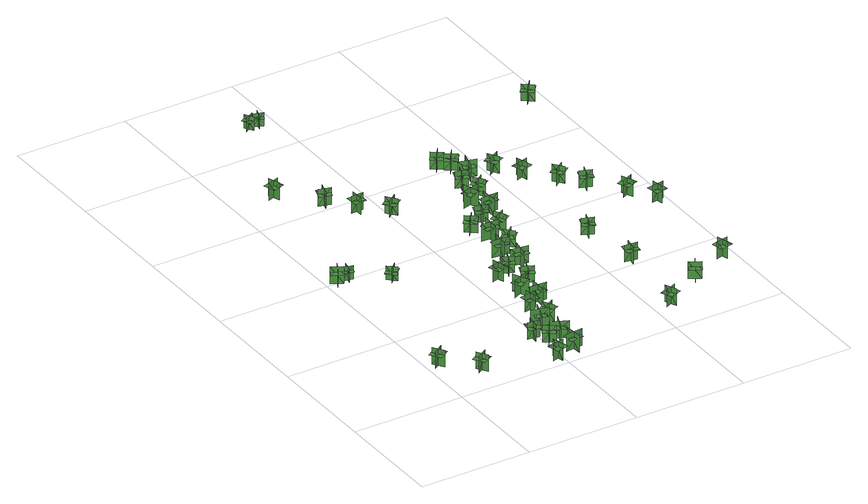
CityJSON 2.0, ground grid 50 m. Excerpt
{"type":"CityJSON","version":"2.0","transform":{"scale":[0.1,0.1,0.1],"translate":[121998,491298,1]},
"CityObjects":{
"tree1":{"type":"SolitaryVegetationObject","geometry":[{"type":"MultiSurface","lod":"1","boundaries":[[[0,1,2]],[[0,2,3]],[[4,5,6]],[[4,6,7]],[[8,9,10]],[[8,10,11]],[[8,11,12]],[[8,12,13]]]}]},
"tree2":{"type":"SolitaryVegetationObject","geometry":[{"type":"MultiSurface","lod":"1","boundaries":[[[14,15,16]],[[14,16,17]],[[18,19,20]],[[18,20,21]],[[22,23,24]],[[22,24,25]],[[22,25,26]],[[22,26,27]]]}]},
"tree3":{"type":"SolitaryVegetationObject","geometry":[{"type":"MultiSurface","lod":"1","boundaries":[[[28,29,30]],[[28,30,31]],[[32,33,34]],[[32,34,35]],[[36,37,38]],[[36,38,39]],[[36,39,40]],[[36,40,41]]]}]},
"tree4":{"type":"SolitaryVegetationObject","geometry":[{"type":"MultiSurface","lod":"1","boundaries":[[[42,43,44]],[[42,44,45]],[[46,47,48]],[[46,48,49]],[[50,51,52]],[[50,52,53]],[[50,53,54]],[[50,54,55]]]}]},
"tree5":{"type":"SolitaryVegetationObject","geometry":[{"type":"MultiSurface","lod":"1","boundaries":[[[56,57,58]],[[56,58,59]],[[60,61,62]],[[60,62,63]],[[64,65,66]],[[64,66,67]],[[64,67,68]],[[64,68,69]]]}]},
"tree6":{"type":"SolitaryVegetationObject","geometry":[{"type":"MultiSurface","lod":"1","boundaries":[[[70,71,72]],[[70,72,73]],[[74,75,76]],[[74,76,77]],[[78,79,80]],[[78,80,81]],[[78,81,82]],[[78,82,83]]]}]},
"tree7":{"type":"SolitaryVegetationObject","geometry":[{"type":"MultiSurface","lod":"1","boundaries":[[[84,85,86]],[[84,86,87]],[[88,89,90]],[[88,90,91]],[[92,93,94]],[[92,94,95]],[[92,95,96]],[[92,96,97]]]}]},
"tree8":{"type":"SolitaryVegetationObject","geometry":[{"type":"MultiSurface","lod":"1","boundaries":[[[98,99,100]],[[98,100,101]],[[102,103,104]],[[102,104,105]],[[106,107,108]],[[106,108,109]],[[106,109,110]],[[106,110,111]]]}]},
"tree9":{"type":"SolitaryVegetationObject","geometry":[{"type":"MultiSurface","lod":"1","boundaries":[[[112,113,114]],[[112,114,115]],[[116,117,118]],[[116,118,119]],[[120,121,122]],[[120,122,123]],[[120,123,124]],[[120,124,125]]]}]},
"tree10":{"type":"SolitaryVegetationObject","geometry":[{"type":"MultiSurface","lod":"1","boundaries":[[[126,127,128]],[[126,128,129]],[[130,131,132]],[[130,132,133]],[[134,135,136]],[[134,136,137]],[[134,137,138]],[[134,138,139]]]}]},
"tree11":{"type":"SolitaryVegetationObject","geometry":[{"type":"MultiSurface","lod":"1","boundaries":[[[140,141,142]],[[140,142,143]],[[144,145,146]],[[144,146,147]],[[148,149,150]],[[148,150,151]],[[148,151,152]],[[148,152,153]]]}]},
"tree12":{"type":"SolitaryVegetationObject","geometry":[{"type":"MultiSurface","lod":"1","boundaries":[[[154,155,156]],[[154,156,157]],[[158,159,160]],[[158,160,161]],[[162,163,164]],[[162,164,165]],[[162,165,166]],[[162,166,167]]]}]},
"tree13":{"type":"SolitaryVegetationObject","geometry":[{"type":"MultiSurface","lod":"1","boundaries":[[[168,169,170]],[[168,170,171]],[[172,173,174]],[[172,174,175]],[[176,177,178]],[[176,178,179]],[[176,179,180]],[[176,180,181]]]}]},
"tree14":{"type":"SolitaryVegetationObject","geometry":[{"type":"MultiSurface","lod":"1","boundaries":[[[182,183,184]],[[182,184,185]],[[186,187,188]],[[186,188,189]],[[190,191,192]],[[190,192,193]],[[190,193,194]],[[190,194,195]]]}]},
"tree15":{"type":"SolitaryVegetationObject","geometry":[{"type":"MultiSurface","lod":"1","boundaries":[[[196,197,198]],[[196,198,199]],[[200,201,202]],[[200,202,203]],[[204,205,206]],[[204,206,207]],[[204,207,208]],[[204,208,209]]]}]},
"tree16":{"type":"SolitaryVegetationObject","geometry":[{"type":"MultiSurface","lod":"1","boundaries":[[[210,211,212]],[[210,212,213]],[[214,215,216]],[[214,216,217]],[[218,219,220]],[[218,220,221]],[[218,221,222]],[[218,222,223]]]}]},
"tree17":{"type":"SolitaryVegetationObject","geometry":[{"type":"MultiSurface","lod":"1","boundaries":[[[224,225,226]],[[224,226,227]],[[228,229,230]],[[228,230,231]],[[232,233,234]],[[232,234,235]],[[232,235,236]],[[232,236,237]]]}]},
"tree18":{"type":"SolitaryVegetationObject","geometry":[{"type":"MultiSurface","lod":"1","boundaries":[[[238,239,240]],[[238,240,241]],[[242,243,244]],[[242,244,245]],[[246,247,248]],[[246,248,249]],[[246,249,250]],[[246,250,251]]]}]},
"tree19":{"type":"SolitaryVegetationObject","geometry":[{"type":"MultiSurface","lod":"1","boundaries":[[[252,253,254]],[[252,254,255]],[[256,257,258]],[[256,258,259]],[[260,261,262]],[[260,262,263]],[[260,263,264]],[[260,264,265]]]}]},
"tree20":{"type":"SolitaryVegetationObject","geometry":[{"type":"MultiSurface","lod":"1","boundaries":[[[266,267,268]],[[266,268,269]],[[270,271,272]],[[270,272,273]],[[274,275,276]],[[274,276,277]],[[274,277,278]],[[274,278,279]]]}]},
"tree21":{"type":"SolitaryVegetationObject","geometry":[{"type":"MultiSurface","lod":"1","boundaries":[[[280,281,282]],[[280,282,283]],[[284,285,286]],[[284,286,287]],[[288,289,290]],[[288,290,291]],[[288,291,292]],[[288,292,293]]]}]},
"tree22":{"type":"SolitaryVegetationObject","geometry":[{"type":"MultiSurface","lod":"1","boundaries":[[[294,295,296]],[[294,296,297]],[[298,299,300]],[[298,300,301]],[[302,303,304]],[[302,304,305]],[[302,305,306]],[[302,306,307]]]}]},
"tree23":{"type":"SolitaryVegetationObject","geometry":[{"type":"MultiSurface","lod":"1","boundaries":[[[308,309,310]],[[308,310,311]],[[312,313,314]],[[312,314,315]],[[316,317,318]],[[316,318,319]],[[316,319,320]],[[316,320,321]]]}]},
"tree24":{"type":"SolitaryVegetationObject","geometry":[{"type":"MultiSurface","lod":"1","boundaries":[[[322,323,324]],[[322,324,325]],[[326,327,328]],[[326,328,329]],[[330,331,332]],[[330,332,333]],[[330,333,334]],[[330,334,335]]]}]},
"tree25":{"type":"SolitaryVegetationObject","geometry":[{"type":"MultiSurface","lod":"1","boundaries":[[[336,337,338]],[[336,338,339]],[[340,341,342]],[[340,342,343]],[[344,345,346]],[[344,346,347]],[[344,347,348]],[[344,348,349]]]}]},
"tree26":{"type":"SolitaryVegetationObject","geometry":[{"type":"MultiSurface","lod":"1","boundaries":[[[350,351,352]],[[350,352,353]],[[354,355,356]],[[354,356,357]],[[358,359,360]],[[358,360,361]],[[358,361,362]],[[358,362,363]]]}]},
"tree27":{"type":"SolitaryVegetationObject","geometry":[{"type":"MultiSurface","lod":"1","boundaries":[[[364,365,366]],[[364,366,367]],[[368,369,370]],[[368,370,371]],[[372,373,374]],[[372,374,375]],[[372,375,376]],[[372,376,377]]]}]},
"tree28":{"type":"SolitaryVegetationObject","geometry":[{"type":"MultiSurface","lod":"1","boundaries":[[[378,379,380]],[[378,380,381]],[[382,383,384]],[[382,384,385]],[[386,387,388]],[[386,388,389]],[[386,389,390]],[[386,390,391]]]}]},
"tree29":{"type":"SolitaryVegetationObject","geometry":[{"type":"MultiSurface","lod":"1","boundaries":[[[392,393,394]],[[392,394,395]],[[396,397,398]],[[396,398,399]],[[400,401,402]],[[400,402,403]],[[400,403,404]],[[400,404,405]]]}]},
"tree30":{"type":"SolitaryVegetationObject","geometry":[{"type":"MultiSurface","lod":"1","boundaries":[[[406,407,408]],[[406,408,409]],[[410,411,412]],[[410,412,413]],[[414,415,416]],[[414,416,417]],[[414,417,418]],[[414,418,419]]]}]},
"tree31":{"type":"SolitaryVegetationObject","geometry":[{"type":"MultiSurface","lod":"1","boundaries":[[[420,421,422]],[[420,422,423]],[[424,425,426]],[[424,426,427]],[[428,429,430]],[[428,430,431]],[[428,431,432]],[[428,432,433]]]}]},
"tree32":{"type":"SolitaryVegetationObject","geometry":[{"type":"MultiSurface","lod":"1","boundaries":[[[434,435,436]],[[434,436,437]],[[438,439,440]],[[438,440,441]],[[442,443,444]],[[442,444,445]],[[442,445,446]],[[442,446,447]]]}]},
"tree33":{"type":"SolitaryVegetationObject","geometry":[{"type":"MultiSurface","lod":"1","boundaries":[[[448,449,450]],[[448,450,451]],[[452,453,454]],[[452,454,455]],[[456,457,458]],[[456,458,459]],[[456,459,460]],[[456,460,461]]]}]},
"tree34":{"type":"SolitaryVegetationObject","geometry":[{"type":"MultiSurface","lod":"1","boundaries":[[[462,463,464]],[[462,464,465]],[[466,467,468]],[[466,468,469]],[[470,471,472]],[[470,472,473]],[[470,473,474]],[[470,474,475]]]}]},
"tree35":{"type":"SolitaryVegetationObject","geometry":[{"type":"MultiSurface","lod":"1","boundaries":[[[476,477,478]],[[476,478,479]],[[480,481,482]],[[480,482,483]],[[484,485,486]],[[484,486,487]],[[484,487,488]],[[484,488,489]]]}]},
"tree36":{"type":"SolitaryVegetationObject","geometry":[{"type":"MultiSurface","lod":"1","boundaries":[[[490,491,492]],[[490,492,493]],[[494,495,496]],[[494,496,497]],[[498,499,500]],[[498,500,501]],[[498,501,502]],[[498,502,503]]]}]},
"tree37":{"type":"SolitaryVegetationObject","geometry":[{"type":"MultiSurface","lod":"1","boundaries":[[[504,505,506]],[[504,506,507]],[[508,509,510]],[[508,510,511]],[[512,513,514]],[[512,514,515]],[[512,515,516]],[[512,516,517]]]}]},
"tree38":{"type":"SolitaryVegetationObject","geometry":[{"type":"MultiSurface","lod":"1","boundaries":[[[518,519,520]],[[518,520,521]],[[522,523,524]],[[522,524,525]],[[526,527,528]],[[526,528,529]],[[526,529,530]],[[526,530,531]]]}]},
"tree39":{"type":"SolitaryVegetationObject","geometry":[{"type":"MultiSurface","lod":"1","boundaries":[[[532,533,534]],[[532,534,535]],[[536,537,538]],[[536,538,539]],[[540,541,542]],[[540,542,543]],[[540,543,544]],[[540,544,545]]]}]},
"tree40":{"type":"SolitaryVegetationObject","geometry":[{"type":"MultiSurface","lod":"1","boundaries":[[[546,547,548]],[[546,548,549]],[[550,551,552]],[[550,552,553]],[[554,555,556]],[[554,556,557]],[[554,557,558]],[[554,558,559]]]}]},
"tree41":{"type":"SolitaryVegetationObject","geometry":[{"type":"MultiSurface","lod":"1","boundaries":[[[560,561,562]],[[560,562,563]],[[564,565,566]],[[564,566,567]],[[568,569,570]],[[568,570,571]],[[568,571,572]],[[568,572,573]]]}]},
"tree42":{"type":"SolitaryVegetationObject","geometry":[{"type":"MultiSurface","lod":"1","boundaries":[[[574,575,576]],[[574,576,577]],[[578,579,580]],[[578,580,581]],[[582,583,584]],[[582,584,585]],[[582,585,586]],[[582,586,587]]]}]},
"tree43":{"type":"SolitaryVegetationObject","geometry":[{"type":"MultiSurface","lod":"1","boundaries":[[[588,589,590]],[[588,590,591]],[[592,593,594]],[[592,594,595]],[[596,597,598]],[[596,598,599]],[[596,599,600]],[[596,600,601]]]}]},
"tree44":{"type":"SolitaryVegetationObject","geometry":[{"type":"MultiSurface","lod":"1","boundaries":[[[602,603,604]],[[602,604,605]],[[606,607,608]],[[606,608,609]],[[610,611,612]],[[610,612,613]],[[610,613,614]],[[610,614,615]]]}]},
"tree45":{"type":"SolitaryVegetationObject","geometry":[{"type":"MultiSurface","lod":"1","boundaries":[[[616,617,618]],[[616,618,619]],[[620,621,622]],[[620,622,623]],[[624,625,626]],[[624,626,627]],[[624,627,628]],[[624,628,629]]]}]},
"tree46":{"type":"SolitaryVegetationObject","geometry":[{"type":"MultiSurface","lod":"1","boundaries":[[[630,631,632]],[[630,632,633]],[[634,635,636]],[[634,636,637]],[[638,639,640]],[[638,640,641]],[[638,641,642]],[[638,642,643]]]}]},
"tree47":{"type":"SolitaryVegetationObject","geometry":[{"type":"MultiSurface","lod":"1","boundaries":[[[644,645,646]],[[644,646,647]],[[648,649,650]],[[648,650,651]],[[652,653,654]],[[652,654,655]],[[652,655,656]],[[652,656,657]]]}]},
"tree48":{"type":"SolitaryVegetationObject","geometry":[{"type":"MultiSurface","lod":"1","boundaries":[[[658,659,660]],[[658,660,661]],[[662,663,664]],[[662,664,665]],[[666,667,668]],[[666,668,669]],[[666,669,670]],[[666,670,671]]]}]},
"tree49":{"type":"SolitaryVegetationObject","geometry":[{"type":"MultiSurface","lod":"1","boundaries":[[[672,673,674]],[[672,674,675]],[[676,677,678]],[[676,678,679]],[[680,681,682]],[[680,682,683]],[[680,683,684]],[[680,684,685]]]}]},
"tree50":{"type":"SolitaryVegetationObject","geometry":[{"type":"MultiSurface","lod":"1","boundaries":[[[686,687,688]],[[686,688,689]],[[690,691,692]],[[690,692,693]],[[694,695,696]],[[694,696,697]],[[694,697,698]],[[694,698,699]]]}]}
},
"vertices":[
[32,272,10],[62,226,10],[62,226,87],[32,272,87],[24,236,10],[70,267,10],[70,267,87],[24,236,87],[24,236,65],[40,213,65],[86,244,65],[70,267,65],[55,290,65],[9,259,65],
[155,144,15],[185,97,15],[185,97,92],[155,144,92],[147,108,15],[194,137,15],[194,137,92],[147,108,92],[147,108,70],[162,85,70],[209,114,70],[194,137,70],[179,161,70],[132,131,70],
[66,979,12],[17,1005,12],[17,1005,89],[66,979,89],[55,1014,12],[29,965,12],[29,965,89],[55,1014,89],[55,1014,67],[30,1027,67],[5,978,67],[29,965,67],[54,953,67],[79,1001,67],
[70,995,14],[113,985,14],[113,985,76],[70,995,76],[86,970,14],[95,1013,14],[95,1013,76],[86,970,76],[86,970,58],[107,965,58],[117,1008,58],[95,1013,58],[74,1018,58],[64,974,58],
[480,12,16],[466,66,16],[466,66,92],[480,12,92],[499,44,16],[445,30,16],[445,30,92],[499,44,92],[499,44,71],[492,71,71],[438,57,71],[445,30,71],[452,3,71],[506,17,71],
[227,880,12],[261,916,12],[261,916,76],[227,880,76],[257,881,12],[257,881,76],[221,915,76],[221,915,12],[257,881,54],[276,900,54],[240,935,54],[221,915,54],[202,896,54],[239,861,54],
[449,229,11],[504,222,11],[504,222,88],[449,229,88],[471,199,11],[478,254,11],[478,254,88],[471,199,88],[471,199,67],[499,196,67],[506,251,67],[478,254,67],[451,258,67],[444,203,67],
[487,176,16],[533,145,16],[533,145,93],[487,176,93],[494,139,16],[525,185,16],[525,185,93],[494,139,93],[494,139,72],[517,124,72],[548,170,72],[525,185,72],[502,201,72],[471,155,72],
[525,61,17],[602,67,17],[602,67,95],[525,61,95],[565,27,17],[565,27,95],[558,104,95],[558,104,17],[531,61,74],[535,35,74],[595,43,74],[592,68,74],[588,94,74],[528,87,74],
[570,199,17],[541,127,17],[541,127,94],[570,199,94],[522,179,17],[522,179,94],[595,149,94],[595,149,17],[568,193,74],[543,202,74],[523,144,74],[547,136,74],[572,127,74],[592,184,74],
[552,322,15],[530,247,15],[530,247,93],[552,322,93],[506,296,15],[506,296,93],[581,275,93],[581,275,15],[550,315,72],[525,321,72],[510,262,72],[536,256,72],[561,250,72],[575,309,72],
[202,1687,17],[149,1669,17],[149,1669,94],[202,1687,94],[169,1703,17],[187,1651,17],[187,1651,94],[169,1703,94],[169,1703,72],[142,1694,72],[160,1642,72],[187,1651,72],[213,1660,72],[195,1712,72],
[577,295,13],[624,324,13],[624,324,90],[577,295,90],[612,286,13],[584,334,13],[584,334,90],[612,286,90],[612,286,69],[636,300,69],[608,348,69],[584,334,69],[560,320,69],[588,272,69],
[572,435,17],[579,380,17],[579,380,93],[572,435,93],[549,406,17],[604,413,17],[604,413,93],[549,406,93],[549,406,72],[553,379,72],[608,386,72],[604,413,72],[601,441,72],[546,433,72],
[643,552,16],[573,518,16],[573,518,94],[643,552,94],[593,569,16],[593,569,94],[627,499,94],[627,499,16],[637,550,73],[624,572,73],[571,543,73],[583,521,73],[595,498,73],[649,527,73],
[639,488,14],[636,411,14],[636,411,91],[639,488,91],[601,452,14],[601,452,91],[678,450,91],[678,450,14],[638,482,71],[612,481,71],[613,421,71],[639,421,71],[665,421,71],[664,482,71],
[292,1532,14],[345,1516,14],[345,1516,91],[292,1532,91],[309,1500,14],[325,1553,14],[325,1553,91],[309,1500,91],[309,1500,70],[335,1492,70],[351,1544,70],[325,1553,70],[298,1561,70],[282,1508,70],
[623,692,11],[570,675,11],[570,675,88],[623,692,88],[591,709,11],[607,656,11],[607,656,88],[591,709,88],[591,709,67],[564,701,67],[581,648,67],[607,656,67],[634,664,67],[617,717,67],
[403,1448,10],[405,1393,10],[405,1393,87],[403,1448,87],[378,1421,10],[433,1423,10],[433,1423,87],[378,1421,87],[378,1421,65],[379,1393,65],[434,1396,65],[433,1423,65],[432,1451,65],[376,1448,65],
[656,605,14],[707,584,14],[707,584,91],[656,605,91],[670,571,14],[690,622,14],[690,622,91],[670,571,91],[670,571,69],[696,561,69],[716,612,69],[690,622,69],[665,633,69],[644,581,69],
[641,671,16],[664,722,16],[664,722,93],[641,671,93],[676,684,16],[625,707,16],[625,707,93],[676,684,93],[676,684,72],[687,709,72],[637,732,72],[625,707,72],[614,682,72],[664,659,72],
[482,1303,17],[526,1336,17],[526,1336,94],[482,1303,94],[519,1298,17],[485,1342,17],[485,1342,94],[519,1298,94],[519,1298,73],[541,1315,73],[507,1359,73],[485,1342,73],[463,1325,73],[497,1281,73],
[765,721,16],[688,733,16],[688,733,94],[765,721,94],[734,763,16],[734,763,94],[722,686,94],[722,686,16],[758,722,73],[761,748,73],[701,755,73],[698,729,73],[695,704,73],[755,696,73],
[660,825,18],[737,818,18],[737,818,96],[660,825,96],[693,785,18],[693,785,96],[700,862,96],[700,862,18],[666,824,75],[665,798,75],[726,795,75],[727,821,75],[728,847,75],[668,850,75],
[715,1065,11],[680,1023,11],[680,1023,88],[715,1065,88],[678,1062,11],[721,1027,11],[721,1027,88],[678,1062,88],[678,1062,66],[661,1041,66],[703,1005,66],[721,1027,66],[739,1048,66],[696,1083,66],
[770,953,17],[692,955,17],[692,955,95],[770,953,95],[734,991,17],[734,991,95],[732,913,95],[732,913,17],[763,953,74],[762,979,74],[702,978,74],[702,952,74],[703,926,74],[763,927,74],
[782,844,17],[744,885,17],[744,885,94],[782,844,94],[783,881,17],[743,843,17],[743,843,94],[783,881,94],[783,881,72],[764,901,72],[724,863,72],[743,843,72],[762,823,72],[802,861,72],
[360,2169,12],[399,2191,12],[399,2191,74],[360,2169,74],[389,2161,12],[367,2200,12],[367,2200,74],[389,2161,74],[389,2161,56],[408,2172,56],[386,2211,56],[367,2200,56],[348,2189,56],[370,2150,56],
[401,2186,12],[443,2171,12],[443,2171,73],[401,2186,73],[414,2160,12],[428,2201,12],[428,2201,73],[414,2160,73],[414,2160,56],[434,2152,56],[449,2194,56],[428,2201,56],[408,2209,56],[393,2167,56],
[777,1108,17],[761,1055,17],[761,1055,94],[777,1108,94],[744,1091,17],[797,1075,17],[797,1075,94],[744,1091,94],[744,1091,72],[736,1065,72],[789,1049,72],[797,1075,72],[805,1102,72],[752,1118,72],
[823,1008,17],[775,980,17],[775,980,94],[823,1008,94],[788,1018,17],[815,970,17],[815,970,94],[788,1018,94],[788,1018,72],[764,1004,72],[791,956,72],[815,970,72],[839,984,72],[811,1032,72],
[1080,126,19],[1057,176,19],[1057,176,96],[1080,126,96],[1093,160,19],[1043,138,19],[1043,138,96],[1093,160,96],[1093,160,74],[1082,185,74],[1031,163,74],[1043,138,74],[1054,112,74],[1104,134,74],
[842,1228,17],[768,1205,17],[768,1205,95],[842,1228,95],[795,1252,17],[795,1252,95],[819,1178,95],[819,1178,17],[835,1226,74],[826,1251,74],[769,1230,74],[778,1205,74],[787,1181,74],[844,1202,74],
[800,1128,16],[878,1132,16],[878,1132,94],[800,1128,94],[839,1093,16],[839,1093,94],[836,1171,94],[836,1171,16],[807,1128,74],[809,1103,74],[870,1108,74],[868,1134,74],[866,1159,74],[805,1154,74],
[820,1356,17],[872,1338,17],[872,1338,94],[820,1356,94],[836,1323,17],[854,1375,17],[854,1375,94],[836,1323,94],[836,1323,73],[862,1314,73],[880,1366,73],[854,1375,73],[828,1384,73],[810,1332,73],
[894,1279,17],[849,1246,17],[849,1246,94],[894,1279,94],[857,1285,17],[890,1240,17],[890,1240,94],[857,1285,94],[857,1285,73],[835,1269,73],[867,1224,73],[890,1240,73],[912,1256,73],[880,1301,73],
[1115,541,19],[1107,486,19],[1107,486,96],[1115,541,96],[1085,518,19],[1140,511,19],[1140,511,96],[1085,518,96],[1085,518,75],[1082,491,75],[1137,484,75],[1140,511,75],[1144,539,75],[1089,546,75],
[823,1543,11],[867,1510,11],[867,1510,88],[823,1543,88],[828,1506,11],[861,1551,11],[861,1551,88],[828,1506,88],[828,1506,67],[850,1490,67],[883,1534,67],[861,1551,67],[839,1567,67],[806,1523,67],
[1083,801,18],[1063,749,18],[1063,749,95],[1083,801,95],[1049,786,18],[1100,766,18],[1100,766,95],[1049,786,95],[1049,786,73],[1039,761,73],[1090,740,73],[1100,766,73],[1111,792,73],[1059,812,73],
[894,1500,19],[862,1455,19],[862,1455,96],[894,1500,96],[858,1495,19],[903,1462,19],[903,1462,96],[858,1495,96],[858,1495,74],[842,1472,74],[886,1440,74],[903,1462,74],[919,1484,74],[874,1517,74],
[899,1363,18],[920,1438,18],[920,1438,96],[899,1363,96],[945,1389,18],[945,1389,96],[870,1410,96],[870,1410,18],[901,1370,75],[926,1364,75],[940,1423,75],[915,1429,75],[890,1435,75],[876,1376,75],
[1276,249,19],[1229,277,19],[1229,277,96],[1276,249,96],[1267,285,19],[1239,237,19],[1239,237,96],[1267,285,96],[1267,285,75],[1244,299,75],[1215,252,75],[1239,237,75],[1262,223,75],[1291,270,75],
[997,1372,15],[1045,1400,15],[1045,1400,92],[997,1372,92],[1033,1362,15],[1005,1410,15],[1005,1410,92],[1033,1362,92],[1033,1362,71],[1057,1376,71],[1029,1424,71],[1005,1410,71],[981,1397,71],[1009,1349,71],
[1099,1263,17],[1082,1315,17],[1082,1315,94],[1099,1263,94],[1116,1296,17],[1064,1278,17],[1064,1278,94],[1116,1296,94],[1116,1296,72],[1107,1322,72],[1055,1304,72],[1064,1278,72],[1072,1252,72],[1125,1269,72],
[1460,356,20],[1406,343,20],[1406,343,97],[1460,356,97],[1428,376,20],[1441,322,20],[1441,322,97],[1428,376,97],[1428,376,75],[1401,369,75],[1414,315,75],[1441,322,75],[1468,328,75],[1455,382,75],
[1209,1156,17],[1176,1200,17],[1176,1200,94],[1209,1156,94],[1214,1192,17],[1170,1159,17],[1170,1159,94],[1214,1192,94],[1214,1192,73],[1198,1214,73],[1154,1181,73],[1170,1159,73],[1187,1137,73],[1231,1170,73],
[1271,1114,17],[1252,1062,17],[1252,1062,94],[1271,1114,94],[1237,1098,17],[1289,1079,17],[1289,1079,94],[1237,1098,94],[1237,1098,73],[1228,1072,73],[1280,1053,73],[1289,1079,73],[1299,1105,73],[1247,1124,73],
[1358,975,19],[1381,925,19],[1381,925,96],[1358,975,96],[1345,941,19],[1395,964,19],[1395,964,96],[1345,941,96],[1345,941,74],[1357,916,74],[1407,939,74],[1395,964,74],[1384,989,74],[1333,966,74],
[1443,875,19],[1451,821,19],[1451,821,96],[1443,875,96],[1421,846,19],[1475,854,19],[1475,854,96],[1421,846,96],[1421,846,74],[1425,818,74],[1480,827,74],[1475,854,74],[1471,882,74],[1416,873,74],
[1416,1763,6],[1451,1806,6],[1451,1806,83],[1416,1763,83],[1453,1766,6],[1410,1802,6],[1410,1802,83],[1453,1766,83],[1453,1766,62],[1470,1788,62],[1428,1823,62],[1410,1802,62],[1392,1781,62],[1435,1745,62]
]}
